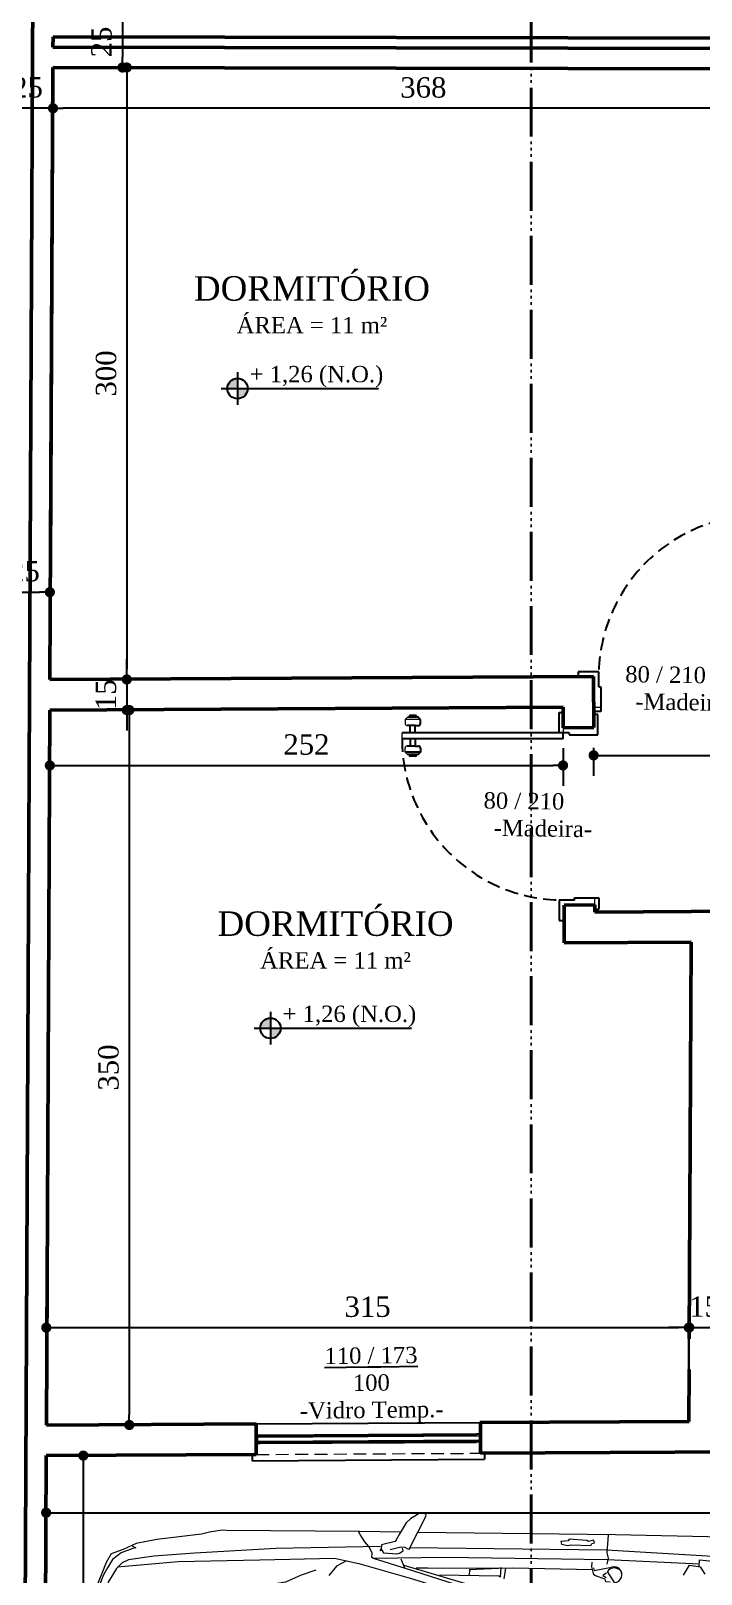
# Model space of a CAD drawing. Header units: millimetres. Extents: x 103208 to 171806, y -164 to 10038.
# Drawn here: x 114104 to 114433, y 6188 to 6944 of the extents above; entities that cross this region are included whole.
import ezdxf

# ---------------------------------------------------------------- set-up
doc = ezdxf.new("R2010")
doc.units = ezdxf.units.MM
doc.linetypes.add('ACAD_ISO06W100', pattern=[36, 24, -3, 0, -3, 0, -3, 0, -3])
doc.linetypes.add('HIDDEN', pattern=[9.525, 6.35, -3.175])
for name, color, linetype in [('ACESSORIOS', 2, 'Continuous'), ('COZINHA', 2, 'Continuous'), ('Hachuria - Moveis', 1, 'Continuous'), ('Piso', 55, 'Continuous'), ('PN010', 1, 'Continuous'), ('PORTAS', 3, 'Continuous'), ('Portas-Cotas', 2, 'Continuous'), ('Portas-Projeção', 55, 'HIDDEN'), ('Texto', 2, 'Continuous')]:
    doc.layers.add(name, color=color, linetype=linetype)
for name, color, linetype, lineweight in [('Corte Planta', 4, 'ACAD_ISO06W100', 40), ('Hachura', 1, 'Continuous', 9), ('MEDIDAS', 7, 'Continuous', 0), ('Moveis', 1, 'Continuous', 9), ('Parede Baixa', 5, 'Continuous', 50), ('Portas - Janelas', 2, 'Continuous', 20), ('Projeção Janela', 15, 'HIDDEN', 9), ('Vaga', 184, 'Continuous', 13)]:
    doc.layers.add(name, color=color, linetype=linetype, lineweight=lineweight)
doc.styles.add('Valéria', font='romantic.ttf', dxfattribs={"height": 10})
doc.dimstyles.new('Cota - 50', dxfattribs={"dimtxt": 10, "dimasz": 5, "dimexe": 10, "dimexo": 20, "dimgap": 5, "dimtad": 1, "dimtxsty": 'Valéria', "dimblk": 'DOT', "dimcen": 0, "dimclrd": 12, "dimclre": 12, "dimclrt": 2, "dimazin": 2, "dimtfac": 1, "dimtix": 1, "dimtmove": 0, "dimatfit": 3, "dimldrblk": 'DOT', "dimfxl": 1, "dimarcsym": 0})

# ---------------------------------------------------------------- blocks, each defined once
blk = doc.blocks.new('_Dot')
at = {"color": 0, "linetype": 'ByBlock', "lineweight": -2}
blk.add_line((-0.5, 0), (-1, 0), dxfattribs=at)
at = {"color": 0, "linetype": 'ByBlock', "const_width": 0.5}
blk.add_lwpolyline([(-0.25, 0, 1), (0.25, 0, 1)], format="xyb", close=True, dxfattribs=at)
blk = doc.blocks.new('*D650')
at = {"layer": 'Defpoints', "color": 0, "transparency": 16777216}
for p in [(115535.94, 6718.85, 9825), (115634.72, 6581.57), (113095.95, 4963.15, 9825)]:
    blk.add_point(p, dxfattribs=at)
at = {"layer": 'MEDIDAS', "color": 12, "lineweight": -2, "transparency": 16777216}
for p, q in [((115547.62, 6702.61), (115640.56, 6573.45)), ((113198.78, 4828.79), (115630.66, 6578.65)), ((113107.63, 4946.91), (113200.57, 4817.75))]:
    blk.add_line(p, q, dxfattribs=at)
at = {"layer": 'MEDIDAS', "color": 12, "lineweight": -2, "transparency": 16777216, "xscale": 5, "yscale": 5, "zscale": 5}
for p, rotation in [((115634.72, 6581.57), 35.73698977606095), ((113194.73, 4825.87), 215.736989776061)]:
    blk.add_blockref('_Dot', p, dxfattribs=dict(at, rotation=rotation))
at = {"layer": 'MEDIDAS', "color": 2, "transparency": 16777216, "insert": (114408.79, 5711.96), "char_height": 10, "attachment_point": 5, "rotation": 35.73699, "style": 'Valéria'}
blk.add_mtext('3006', dxfattribs=at)
blk = doc.blocks.new('Audi A4 Cab dessus')
at = {"color": 0, "linetype": 'Continuous', "flags": 128}
for points in [[(-0.824, 1.7861), (-0.834, 0.774), (-0.8347, -0.2263)], [(-0.6777, 1.1988), (-0.713, 1.201), (-0.7024, 1.2989)], [(-0.633, 1.1198), (-0.6849, 1.1499), (-0.677, 1.2032), (-0.6396, 1.2278)], [(-0.7038, 1.774), (-0.7241, 1.3809), (-0.7562, 0.7287), (-0.7561, -0.266), (-0.7475, -0.2711), (-0.7575, -0.2884), (-0.7589, -0.3107), (-0.7553, -0.3243), (-0.7445, -0.3654)], [(-0.6907, 1.1996), (-0.7065, 0.7346), (-0.7089, -0.0853), (-0.7004, -0.4488)], [(-0.6842, 0.7332), (-0.7152, 0.7396), (-0.7425, 0.7324), (-0.7872, 0.7352), (-0.8318, 0.738)], [(-0.5936, 0.7499), (-0.595, 0.7275), (-0.6086, 0.7239), (-0.6251, 0.6757), (-0.6301, 0.667), (-0.6711, 0.6562), (-0.6935, 0.6576)], [(-0.6661, 0.6648), (-0.6525, 0.6684), (-0.6697, 0.7553)], [(-0.5921, 0.7722), (-0.6482, 0.7354)], [(-0.6396, 0.7304), (-0.6273, 0.7117), (-0.6173, 0.729)], [(-0.6554, -0.2321), (-0.6562, -0.1738), (-0.6572, 0.0235), (-0.6605, 0.2567), (-0.6575, 0.6598)], [(-0.621, -0.1132), (-0.62, 0.1869), (-0.615, 0.1956), (-0.6597, 0.1984), (-0.656, 0.1847), (-0.6488, 0.0354), (-0.6454, 0.0386), (-0.6205, 0.035)], [(-0.605, 0.2129), (-0.6582, 0.2207)], [(-0.6683, -0.294), (-0.5587, 0.0934), (-0.54, 0.1057), (-0.5227, 0.0957), (-0.4845, 0.0619), (-0.4499, 0.0418), (-0.3657, 0.0275), (-0.2815, 0.0132), (-0.1389, -0.0002), (0, 0), (0.1303, 0.0052), (0.2829, 0.0091), (0.3735, 0.0258), (0.4505, 0.0388), (0.4879, 0.0634), (0.5253, 0.0879), (0.544, 0.1002), (0.5613, 0.0901), (0.6713, -0.2977)], [(-0.5183, 0.0237), (-0.5479, 0.0524), (-0.6496, -0.2817), (-0.7004, -0.4488), (-0.7054, -0.4574), (-0.7278, -0.456), (-0.7601, -0.4719), (-0.7838, -0.4928), (-0.8212, -0.5174), (-0.8349, -0.5263)], [(-0.643, -1.7429), (-0.673, -1.4363), (-0.6873, -1.0232), (-0.6994, -0.646), (-0.693, -0.6151), (-0.6865, -0.5841), (-0.6737, -0.5222), (-0.6035, -0.2622), (-0.5183, 0.0237), (-0.5298, -0.0149), (-0.4383, -0.0575), (-0.3094, -0.0746), (-0.1395, -0.0808), (0.003, -0.0943), (0.147, -0.0854), (0.3132, -0.078), (0.4399, -0.0591), (0.532, -0.0201), (0.5211, 0.0209)], [(-0.6865, -0.5841), (-0.6584, -0.6352), (-0.6115, -0.674)], [(-0.93, -0.1951), (-0.9282, -0.2238), (-0.916, -0.2425), (-0.9037, -0.2612), (-0.8828, -0.285), (-0.8223, -0.3201), (-0.7963, -0.3352), (-0.7877, -0.3402), (-0.7696, -0.4086), (-0.7473, -0.41), (-0.7286, -0.3977), (-0.7243, -0.3308), (-0.728, -0.3171), (-0.7402, -0.2984), (-0.7539, -0.302)], [(-0.7561, -0.266), (-0.9155, -0.1855)], [(-0.7006, -0.3099), (-0.6546, -0.2904)], [(-0.8348, -0.3129), (-0.8349, -0.521), (-0.8324, -1.1933), (-0.8339, -1.2156), (-0.8244, -1.2789), (-0.8135, -1.3199), (-0.783, -1.5459), (-0.7626, -1.6503), (-0.7309, -1.715), (-0.7078, -1.7747), (-0.6645, -1.7998), (-0.6076, -1.8213), (-0.5421, -1.8479)], [(-0.7609, -0.4136), (-0.745, -0.9434), (-0.717, -1.3529), (-0.6987, -1.5602), (-0.6798, -1.6868), (-0.6639, -1.7192), (-0.6344, -1.748), (-0.5652, -1.7882), (-0.445, -1.8002), (-0.3831, -1.8131), (-0.3708, -1.8318)], [(-0.6381, -0.7395), (-0.6113, -0.8129), (-0.5759, -0.8913), (-0.4176, -1.793)], [(-0.7504, -1.669), (-0.7403, -1.6517), (-0.7367, -1.6653), (-0.7136, -1.725), (-0.6804, -1.7675), (-0.6372, -1.7926), (-0.6026, -1.8127), (-0.5457, -1.8342), (-0.5421, -1.8479), (-0.5407, -1.8256), (-0.4838, -1.8471), (-0.3928, -1.8591), (-0.3638, -1.8582), (-0.3573, -1.8828)]]:
    blk.add_lwpolyline(points, dxfattribs=at)
for points in [[(-0.6074, 0.8003, 0.753554), (-0.6697, 0.7553)], [(-0.6586, 0.7925, 0.429634), (-0.6482, 0.7354)], [(-0.5921, 0.7722, 0.624869), (-0.6592, 0.7981)], [(-0.9155, -0.1855, 0.579223), (-0.93, -0.1951)]]:
    blk.add_lwpolyline(points, format="xyb", dxfattribs=at)
for points in [[(-0.7791, 0.6495), (-0.7878, 0.6546), (-0.7914, 0.6682), (-0.805, 0.6646), (-0.7978, 0.6373), (-0.8028, 0.6286), (-0.8085, 0.5394), (-0.7998, 0.5343), (-0.7976, 0.4983), (-0.7839, 0.502), (-0.7775, 0.5329), (-0.7811, 0.5466)], [(-0.7386, -0.415), (-0.7473, -0.41)]]:
    blk.add_lwpolyline(points, close=True, dxfattribs=at)
blk = doc.blocks.new('*D651')
at = {"color": 12, "lineweight": -2, "transparency": 16777216}
for p, q in [((114135.44, 6951.5), (114159.4, 6951.5)), ((114149.4, 6946.5), (114149.4, 6931.5)), ((114135.39, 6926.5), (114159.4, 6926.5))]:
    blk.add_line(p, q, dxfattribs=at)
at = {"layer": 'Defpoints', "color": 0, "transparency": 16777216}
for p in [(114115.44, 6951.5, 9825), (114115.39, 6926.5, 9825), (114149.4, 6926.5)]:
    blk.add_point(p, dxfattribs=at)
at = {"color": 12, "lineweight": -2, "transparency": 16777216, "xscale": 5, "yscale": 5, "zscale": 5}
for p, rotation in [((114149.4, 6951.5), 90), ((114149.4, 6926.5), 270)]:
    blk.add_blockref('_Dot', p, dxfattribs=dict(at, rotation=rotation))
at = {"color": 2, "transparency": 16777216, "insert": (114139.21, 6939), "char_height": 10, "attachment_point": 5, "rotation": 90, "style": 'Valéria'}
blk.add_mtext('25', dxfattribs=at)
blk = doc.blocks.new('*D679')
at = {"color": 12, "lineweight": -2, "transparency": 16777216}
for p, q in [((114088.91, 6652.21), (114088.91, 6679.28)), ((114113.82, 6631.48), (114113.82, 6679.28)), ((114093.91, 6669.28), (114108.82, 6669.28))]:
    blk.add_line(p, q, dxfattribs=at)
at = {"layer": 'Defpoints', "color": 0, "transparency": 16777216}
for p in [(114113.82, 6669.28), (114088.91, 6632.21, 9825), (114113.82, 6611.48, 9825)]:
    blk.add_point(p, dxfattribs=at)
at = {"color": 12, "lineweight": -2, "transparency": 16777216, "xscale": 5, "yscale": 5, "zscale": 5, "rotation": 180}
blk.add_blockref('_Dot', (114088.91, 6669.28), dxfattribs=at)
at = {"color": 12, "lineweight": -2, "transparency": 16777216, "xscale": 5, "yscale": 5, "zscale": 5}
blk.add_blockref('_Dot', (114113.82, 6669.28), dxfattribs=at)
at = {"color": 2, "transparency": 16777216, "insert": (114101.36, 6679.47), "char_height": 10, "attachment_point": 5, "style": 'Valéria'}
blk.add_mtext('25', dxfattribs=at)
blk = doc.blocks.new('*D670')
at = {"color": 12, "lineweight": -2, "transparency": 16777216}
for p, q in [((114132.29, 6246.01), (114140.21, 6246.01)), ((114130.21, 6241.01), (114130.21, 5716.19)), ((114132.44, 5711.19), (114140.21, 5711.19))]:
    blk.add_line(p, q, dxfattribs=at)
at = {"layer": 'Defpoints', "color": 0, "transparency": 16777216}
for p in [(114112.29, 6246.01, 9825), (114112.44, 5711.19, 9825), (114130.21, 5711.19)]:
    blk.add_point(p, dxfattribs=at)
at = {"color": 12, "lineweight": -2, "transparency": 16777216, "xscale": 5, "yscale": 5, "zscale": 5}
for p, rotation in [((114130.21, 6246.01), 90), ((114130.21, 5711.19), 270)]:
    blk.add_blockref('_Dot', p, dxfattribs=dict(at, rotation=rotation))
at = {"color": 2, "transparency": 16777216, "insert": (114120.06, 5978.6), "char_height": 10, "attachment_point": 5, "rotation": 90, "style": 'Valéria'}
blk.add_mtext('612', dxfattribs=at)
blk = doc.blocks.new('*D752')
at = {"color": 12, "lineweight": -2, "transparency": 16777216}
for p, q in [((114115.39, 6906.5), (114115.39, 6896.5)), ((114473.66, 6906.5), (114120.39, 6906.5)), ((114478.66, 6905.76), (114478.66, 6896.5))]:
    blk.add_line(p, q, dxfattribs=at)
at = {"layer": 'Defpoints', "color": 0, "transparency": 16777216}
for p in [(114115.39, 6926.5, 9825), (114478.66, 6925.76, 9825), (114115.39, 6906.5)]:
    blk.add_point(p, dxfattribs=at)
at = {"color": 12, "lineweight": -2, "transparency": 16777216, "xscale": 5, "yscale": 5, "zscale": 5, "rotation": 180}
blk.add_blockref('_Dot', (114115.39, 6906.5), dxfattribs=at)
at = {"color": 12, "lineweight": -2, "transparency": 16777216, "xscale": 5, "yscale": 5, "zscale": 5}
blk.add_blockref('_Dot', (114478.66, 6906.5), dxfattribs=at)
at = {"color": 2, "transparency": 16777216, "insert": (114297.02, 6916.65), "char_height": 10, "attachment_point": 5, "style": 'Valéria'}
blk.add_mtext('368', dxfattribs=at)
blk = doc.blocks.new('*D753')
at = {"color": 12, "lineweight": -2, "transparency": 16777216}
for p, q in [((114090.32, 6907.78), (114090.32, 6896.5)), ((114110.39, 6906.5), (114095.32, 6906.5)), ((114115.39, 6906.5), (114115.39, 6896.5))]:
    blk.add_line(p, q, dxfattribs=at)
at = {"layer": 'Defpoints', "color": 0, "transparency": 16777216}
for p in [(114090.32, 6927.78, 9825), (114115.39, 6926.5, 9825), (114090.32, 6906.5)]:
    blk.add_point(p, dxfattribs=at)
at = {"color": 12, "lineweight": -2, "transparency": 16777216, "xscale": 5, "yscale": 5, "zscale": 5, "rotation": 180}
blk.add_blockref('_Dot', (114090.32, 6906.5), dxfattribs=at)
at = {"color": 12, "lineweight": -2, "transparency": 16777216, "xscale": 5, "yscale": 5, "zscale": 5}
blk.add_blockref('_Dot', (114115.39, 6906.5), dxfattribs=at)
at = {"color": 2, "transparency": 16777216, "insert": (114102.85, 6916.69), "char_height": 10, "attachment_point": 5, "style": 'Valéria'}
blk.add_mtext('25', dxfattribs=at)
blk = doc.blocks.new('*D757')
at = {"color": 12, "lineweight": -2, "transparency": 16777216}
for p, q in [((114135.32, 6926.5), (114161.55, 6926.5)), ((114151.55, 6921.5), (114151.55, 6631.5)), ((114133.89, 6626.5), (114161.55, 6626.5))]:
    blk.add_line(p, q, dxfattribs=at)
at = {"layer": 'Defpoints', "color": 0, "transparency": 16777216}
for p in [(114115.32, 6926.5, 9825), (114113.89, 6626.5, 9825), (114151.55, 6626.5)]:
    blk.add_point(p, dxfattribs=at)
at = {"color": 12, "lineweight": -2, "transparency": 16777216, "xscale": 5, "yscale": 5, "zscale": 5}
for p, rotation in [((114151.55, 6926.5), 90), ((114151.55, 6626.5), 270)]:
    blk.add_blockref('_Dot', p, dxfattribs=dict(at, rotation=rotation))
at = {"color": 2, "transparency": 16777216, "insert": (114141.44, 6776.5), "char_height": 10, "attachment_point": 5, "rotation": 90, "style": 'Valéria'}
blk.add_mtext('300', dxfattribs=at)
blk = doc.blocks.new('*D758')
at = {"color": 12, "lineweight": -2, "transparency": 16777216}
for p, q in [((114151.55, 6631.5), (114151.55, 6636.5)), ((114133.89, 6626.5), (114161.55, 6626.5)), ((114151.55, 6626.5), (114151.55, 6611.48)), ((114133.82, 6611.48), (114161.55, 6611.48)), ((114151.55, 6606.48), (114151.55, 6601.48))]:
    blk.add_line(p, q, dxfattribs=at)
at = {"layer": 'Defpoints', "color": 0, "transparency": 16777216}
for p in [(114113.89, 6626.5, 9825), (114113.82, 6611.48, 9825), (114151.55, 6611.48)]:
    blk.add_point(p, dxfattribs=at)
at = {"color": 12, "lineweight": -2, "transparency": 16777216, "xscale": 5, "yscale": 5, "zscale": 5}
for p, rotation in [((114151.55, 6626.5), 270), ((114151.55, 6611.48), 90)]:
    blk.add_blockref('_Dot', p, dxfattribs=dict(at, rotation=rotation))
at = {"color": 2, "transparency": 16777216, "insert": (114141.36, 6618.99), "char_height": 10, "attachment_point": 5, "rotation": 90, "style": 'Valéria'}
blk.add_mtext('15', dxfattribs=at)
blk = doc.blocks.new('*D759')
at = {"color": 12, "lineweight": -2, "transparency": 16777216}
for p, q in [((114113.82, 6591.48), (114113.82, 6574.35)), ((114365.55, 6592.86), (114365.55, 6574.35)), ((114118.82, 6584.35), (114360.55, 6584.35))]:
    blk.add_line(p, q, dxfattribs=at)
at = {"layer": 'Defpoints', "color": 0, "transparency": 16777216}
for p in [(114365.55, 6612.86, 9825), (114113.82, 6611.48, 9825), (114365.55, 6584.35)]:
    blk.add_point(p, dxfattribs=at)
at = {"color": 12, "lineweight": -2, "transparency": 16777216, "xscale": 5, "yscale": 5, "zscale": 5, "rotation": 180}
blk.add_blockref('_Dot', (114113.82, 6584.35), dxfattribs=at)
at = {"color": 12, "lineweight": -2, "transparency": 16777216, "xscale": 5, "yscale": 5, "zscale": 5}
blk.add_blockref('_Dot', (114365.55, 6584.35), dxfattribs=at)
at = {"color": 2, "transparency": 16777216, "insert": (114239.68, 6594.54), "char_height": 10, "attachment_point": 5, "style": 'Valéria'}
blk.add_mtext('252', dxfattribs=at)
blk = doc.blocks.new('*D760')
at = {"color": 12, "lineweight": -2, "transparency": 16777216}
for p, q in [((114112.07, 6266.12), (114112.07, 6318.75)), ((114427.26, 6282.72), (114427.26, 6318.75)), ((114117.07, 6308.75), (114422.26, 6308.75))]:
    blk.add_line(p, q, dxfattribs=at)
at = {"layer": 'Defpoints', "color": 0, "transparency": 16777216}
for p in [(114427.26, 6308.75), (114427.26, 6262.72, 9825), (114112.07, 6246.12, 9825)]:
    blk.add_point(p, dxfattribs=at)
at = {"color": 12, "lineweight": -2, "transparency": 16777216, "xscale": 5, "yscale": 5, "zscale": 5, "rotation": 180}
blk.add_blockref('_Dot', (114112.07, 6308.75), dxfattribs=at)
at = {"color": 12, "lineweight": -2, "transparency": 16777216, "xscale": 5, "yscale": 5, "zscale": 5}
blk.add_blockref('_Dot', (114427.26, 6308.75), dxfattribs=at)
at = {"color": 2, "transparency": 16777216, "insert": (114269.67, 6318.94), "char_height": 10, "attachment_point": 5, "style": 'Valéria'}
blk.add_mtext('315', dxfattribs=at)
blk = doc.blocks.new('*D761')
at = {"color": 12, "lineweight": -2, "transparency": 16777216}
for p, q in [((114427.47, 6282.72), (114427.47, 6318.81)), ((114442.47, 6282.8), (114442.47, 6318.81)), ((114422.47, 6308.81), (114417.47, 6308.81)), ((114427.47, 6308.81), (114442.47, 6308.81)), ((114447.47, 6308.81), (114452.47, 6308.81))]:
    blk.add_line(p, q, dxfattribs=at)
at = {"layer": 'Defpoints', "color": 0, "transparency": 16777216}
for p in [(114442.47, 6308.81), (114427.47, 6262.72, 9825), (114442.47, 6262.8, 9825)]:
    blk.add_point(p, dxfattribs=at)
at = {"color": 12, "lineweight": -2, "transparency": 16777216, "xscale": 5, "yscale": 5, "zscale": 5}
blk.add_blockref('_Dot', (114427.47, 6308.81), dxfattribs=at)
at = {"color": 12, "lineweight": -2, "transparency": 16777216, "xscale": 5, "yscale": 5, "zscale": 5, "rotation": 180}
blk.add_blockref('_Dot', (114442.47, 6308.81), dxfattribs=at)
at = {"color": 2, "transparency": 16777216, "insert": (114434.97, 6319), "char_height": 10, "attachment_point": 5, "style": 'Valéria'}
blk.add_mtext('15', dxfattribs=at)
blk = doc.blocks.new('*D762')
at = {"color": 12, "lineweight": -2, "transparency": 16777216}
for p, q in [((114380.54, 6592.94), (114380.54, 6579.3)), ((114918.2, 6595.34), (114918.2, 6579.3)), ((114385.54, 6589.3), (114913.2, 6589.3))]:
    blk.add_line(p, q, dxfattribs=at)
at = {"layer": 'Defpoints', "color": 0, "transparency": 16777216}
for p in [(114380.54, 6612.94, 9825), (114918.2, 6615.34, 9825), (114918.2, 6589.3)]:
    blk.add_point(p, dxfattribs=at)
at = {"color": 12, "lineweight": -2, "transparency": 16777216, "xscale": 5, "yscale": 5, "zscale": 5, "rotation": 180}
blk.add_blockref('_Dot', (114380.54, 6589.3), dxfattribs=at)
at = {"color": 12, "lineweight": -2, "transparency": 16777216, "xscale": 5, "yscale": 5, "zscale": 5}
blk.add_blockref('_Dot', (114918.2, 6589.3), dxfattribs=at)
at = {"color": 2, "transparency": 16777216, "insert": (114649.37, 6599.49), "char_height": 10, "attachment_point": 5, "style": 'Valéria'}
blk.add_mtext('538', dxfattribs=at)
blk = doc.blocks.new('*D789')
at = {"color": 12, "lineweight": -2, "transparency": 16777216}
for p, q in [((114117, 6218.03), (114840.86, 6218.03)), ((114845.86, 6214.6), (114845.86, 6208.03)), ((114112, 6211.12), (114112, 6208.03))]:
    blk.add_line(p, q, dxfattribs=at)
at = {"layer": 'Defpoints', "color": 0, "transparency": 16777216}
for p in [(114845.86, 6234.6, 9825), (114112, 6231.12, 9825), (114845.86, 6218.03)]:
    blk.add_point(p, dxfattribs=at)
at = {"color": 12, "lineweight": -2, "transparency": 16777216, "xscale": 5, "yscale": 5, "zscale": 5, "rotation": 180}
blk.add_blockref('_Dot', (114112, 6218.03), dxfattribs=at)
at = {"color": 12, "lineweight": -2, "transparency": 16777216, "xscale": 5, "yscale": 5, "zscale": 5}
blk.add_blockref('_Dot', (114845.86, 6218.03), dxfattribs=at)
at = {"color": 2, "transparency": 16777216, "insert": (114462.27, 6228.13), "char_height": 10, "attachment_point": 5, "style": 'Valéria'}
blk.add_mtext('734', dxfattribs=at)
blk = doc.blocks.new('*D793')
at = {"color": 12, "lineweight": -2, "transparency": 16777216}
for p, q in [((114133.82, 6611.48), (114162.8, 6611.48)), ((114152.8, 6606.48), (114152.8, 6266.01)), ((114132.15, 6261.01), (114162.8, 6261.01))]:
    blk.add_line(p, q, dxfattribs=at)
at = {"layer": 'Defpoints', "color": 0, "transparency": 16777216}
for p in [(114113.82, 6611.48, 9825), (114112.15, 6261.01, 9825), (114152.8, 6261.01)]:
    blk.add_point(p, dxfattribs=at)
at = {"color": 12, "lineweight": -2, "transparency": 16777216, "xscale": 5, "yscale": 5, "zscale": 5}
for p, rotation in [((114152.8, 6611.48), 90), ((114152.8, 6261.01), 270)]:
    blk.add_blockref('_Dot', p, dxfattribs=dict(at, rotation=rotation))
at = {"color": 2, "transparency": 16777216, "insert": (114142.61, 6436.24), "char_height": 10, "attachment_point": 5, "rotation": 90, "style": 'Valéria'}
blk.add_mtext('350', dxfattribs=at)

msp = doc.modelspace()

# ---------------------------------------------------------------- hatches: boundary and pattern name
at = {"layer": 'Portas - Janelas'}
h = msp.add_hatch(color=256, dxfattribs=at)
edge = h.paths.add_edge_path()
edge.add_arc((114205.85926, 6769.08915), 5, 90, 180)
edge.add_line((114200.85926, 6769.08915), (114205.85926, 6769.08915))
edge.add_line((114205.85926, 6769.08915), (114205.85926, 6774.08915))
edge = h.paths.add_edge_path()
edge.add_arc((114205.85926, 6769.08915), 5, 270, 360)
edge.add_line((114210.85926, 6769.08915), (114205.85926, 6769.08915))
edge.add_line((114205.85926, 6769.08915), (114205.85926, 6764.08915))
h = msp.add_hatch(color=256, dxfattribs=at)
edge = h.paths.add_edge_path()
edge.add_arc((114222.0296, 6455.4908), 5, 90, 180)
edge.add_line((114217.0296, 6455.4908), (114222.0296, 6455.4908))
edge.add_line((114222.0296, 6455.4908), (114222.0296, 6460.4908))
edge = h.paths.add_edge_path()
edge.add_arc((114222.0296, 6455.4908), 5, 270, 360)
edge.add_line((114227.0296, 6455.4908), (114222.0296, 6455.4908))
edge.add_line((114222.0296, 6455.4908), (114222.0296, 6450.4908))

# ---------------------------------------------------------------- linework, layer by layer
at = {"layer": 'ACESSORIOS', "color": 2, "linetype": 'Continuous'}
for p, q in [((114363.59911, 6600.3635, 9825), (114363.59911, 6610.3635, 9825)), ((114382.59911, 6599.3635, 9825), (114382.59911, 6609.34846, 9825))]:
    msp.add_line(p, q, dxfattribs=at)
at = {"layer": 'ACESSORIOS'}
for p, q in [((114363.59911, 6610.3635, 9825), (114365.59911, 6610.3635, 9825)), ((114382.59911, 6609.34846, 9825), (114380.59911, 6609.34846, 9825)), ((114381.08024, 6513.94593, 9825), (114383.15966, 6513.95718, 9825)), ((114215.08486, 6261.57041, 9825), (114325.08486, 6262.16535, 9825)), ((114213.04842, 6243.52851, 9825), (114327.08092, 6244.19033, 9825)), ((114327.08486, 6247.17594, 9825), (114327.08092, 6244.19033, 9825))]:
    msp.add_line(p, q, dxfattribs=at)
at = {"layer": 'Corte Planta'}
msp.add_line((114350.00066, 8041.88985), (114350.00066, 5484.16934), dxfattribs=at)
at = {"layer": 'COZINHA'}
msp.add_line((114213.05242, 6246.55919, 9825), (114213.04842, 6243.52851, 9825), dxfattribs=at)
at = {"layer": 'Hachura'}
for p, q in [((114215.56322, 6255.07034, 9825), (114324.56596, 6255.66519, 9825)), ((114215.5634, 6253.07034, 9825), (114324.56614, 6253.67061, 9825)), ((114325.08486, 6256.66524, 9825), (114323.06587, 6256.66505, 9825)), ((114324.56591, 6256.16519, 9825), (114323.06591, 6256.16505, 9825)), ((114324.56619, 6253.16519, 9825), (114323.06619, 6253.16505, 9825)), ((114325.09864, 6252.66524, 9825), (114323.06624, 6252.66505, 9825)), ((114324.56591, 6256.16519, 9825), (114324.56619, 6253.16519, 9825))]:
    msp.add_line(p, q, dxfattribs=at)
at = {"layer": 'Hachuria - Moveis'}
for p, q in [((114215.08486, 6256.0703, 9825), (114217.06312, 6256.07048, 9825)), ((114215.08486, 6252.0703, 9825), (114217.06349, 6252.07048, 9825)), ((114215.56317, 6255.57034, 9825), (114217.06317, 6255.57048, 9825)), ((114215.56317, 6255.57034, 9825), (114215.56345, 6252.57034, 9825)), ((114215.56345, 6252.57034, 9825), (114217.06345, 6252.57048, 9825))]:
    msp.add_line(p, q, dxfattribs=at)
for centre in [(114205.85926, 6769.08915), (114222.0296, 6455.4908)]:
    msp.add_circle(centre, 5, dxfattribs=at)
at = {"layer": 'Moveis'}
for p, q in [((114217.06317, 6255.57048, 9825), (114217.06312, 6256.07048, 9825)), ((114217.06349, 6252.07048, 9825), (114217.06345, 6252.57048, 9825)), ((114323.06591, 6256.16505, 9825), (114323.06587, 6256.66505, 9825)), ((114323.06624, 6252.66505, 9825), (114323.06619, 6253.16505, 9825))]:
    msp.add_line(p, q, dxfattribs=at)
at = {"layer": 'Parede Baixa'}
for p, q in [((114100.9088, 6001.63856, 9825), (114107.80083, 7447.56894, 9825)), ((114115.36494, 6936.50084, 9825), (114115.38877, 6941.5008, 9825)), ((114115.38877, 6941.5008, 9825), (115203.22585, 6939.27092, 9825)), ((114115.36494, 6936.50084, 9825), (115203.2156, 6934.27093, 9825)), ((114113.88733, 6626.50247, 9825), (114115.31728, 6926.50091, 9825)), ((114114.16449, 6684.65036, 9825), (114115.31728, 6926.50091, 9825)), ((114115.31728, 6926.50091, 9825), (114903.1957, 6924.8859, 9825)), ((114113.88733, 6626.50247, 9825), (114380.46368, 6627.94426, 9825)), ((114380.59889, 6602.94463, 9825), (114380.46368, 6627.94426, 9825)), ((114113.81583, 6611.50187, 9825), (114365.54502, 6612.86335, 9825)), ((114365.59911, 6602.8635, 9825), (114365.54502, 6612.86335, 9825)), ((114112.14523, 6261.01365, 9825), (114113.81583, 6611.50187, 9825)), ((114365.59911, 6602.8635, 9825), (114380.59889, 6602.94463, 9825)), ((114366.06964, 6515.86477, 9825), (114381.06943, 6515.9459, 9825)), ((114366.16956, 6497.39099, 9825), (114366.06964, 6515.86477, 9825)), ((114381.08821, 6512.4719, 9825), (114381.06943, 6515.9459, 9825)), ((114381.08821, 6512.4719, 9825), (114506.62385, 6513.15086, 9825)), ((114366.16956, 6497.39099, 9825), (114428.37752, 6497.72745, 9825)), ((114427.45028, 6303.19364, 9825), (114428.37752, 6497.72745, 9825)), ((114427.25735, 6262.71795, 9825), (114427.37878, 6288.19303, 9825)), ((114112.14523, 6261.01365, 9825), (114215.08486, 6261.57041, 9825)), ((114215.08486, 6261.57041, 9825), (114215.08486, 6246.57019, 9825)), ((114324.81154, 6262.16387, 9825), (114427.47044, 6262.7191, 9825)), ((114325.08486, 6262.16535, 9825), (114325.08486, 6247.16513, 9825)), ((114110.81472, 5981.87711, 9825), (114112.07373, 6246.01305, 9825)), ((114112.07373, 6246.01305, 9825), (114215.08486, 6246.57019, 9825)), ((114325.08486, 6247.16513, 9825), (114617.61347, 6248.74728, 9825))]:
    msp.add_line(p, q, dxfattribs=at)
at = {"layer": 'Piso'}
for p, q in [((114217.06312, 6256.07048, 9825), (114323.06587, 6256.66505, 9825)), ((114217.06317, 6255.57048, 9825), (114323.06591, 6256.16505, 9825)), ((114217.06345, 6252.57048, 9825), (114323.06619, 6253.16505, 9825)), ((114217.06349, 6252.07048, 9825), (114323.06624, 6252.66505, 9825))]:
    msp.add_line(p, q, dxfattribs=at)
at = {"layer": 'PN010'}
for p, q in [((114205.85926, 6777.08915), (114205.85926, 6761.08915)), ((114197.85926, 6769.08915), (114275.08902, 6769.08915)), ((114222.0296, 6463.4908), (114222.0296, 6447.4908)), ((114214.0296, 6455.4908), (114291.25936, 6455.4908))]:
    msp.add_line(p, q, dxfattribs=at)
at = {"layer": 'PORTAS', "color": 2, "linetype": 'Continuous'}
for p, q in [((114383.04184, 6630.30347, 9825), (114373.04184, 6630.30347, 9825)), ((114373.04184, 6630.30347, 9825), (114373.04184, 6627.90889, 9825)), ((114383.04184, 6622.88788, 9825), (114383.04184, 6630.30347, 9825)), ((114383.04184, 6622.88788, 9825), (114384.04342, 6622.88788, 9825)), ((114384.04342, 6622.88788, 9825), (114384.04342, 6610.85469, 9825)), ((114293.59911, 6608.3635, 9825), (114290.09911, 6608.3635, 9825)), ((114293.09911, 6608.8635, 9825), (114290.59911, 6608.8635, 9825)), ((114294.45266, 6608.00995, 9825), (114293.59911, 6608.3635, 9825)), ((114295.59911, 6606.8635, 9825), (114294.45266, 6608.00995, 9825)), ((114295.53122, 6606.93139, 9825), (114295.46333, 6606.8635, 9825)), ((114295.59911, 6604.8635, 9825), (114295.59911, 6606.8635, 9825)), ((114384.04342, 6610.85469, 9825), (114380.55611, 6610.85469, 9825)), ((114365.59911, 6600.3635, 9825), (114286.59911, 6600.3635, 9825)), ((114365.59911, 6597.3635, 9825), (114286.59911, 6597.3635, 9825)), ((114290.59911, 6603.8635, 9825), (114289.09911, 6603.8635, 9825)), ((114290.59911, 6600.3635, 9825), (114290.59911, 6603.8635, 9825)), ((114293.09911, 6603.8635, 9825), (114290.59911, 6603.8635, 9825)), ((114290.59911, 6597.3635, 9825), (114290.59911, 6593.8635, 9825)), ((114293.09911, 6603.8635, 9825), (114294.59911, 6603.8635, 9825)), ((114293.09911, 6600.3635, 9825), (114293.09911, 6603.8635, 9825)), ((114293.09911, 6597.3635, 9825), (114293.09911, 6593.8635, 9825)), ((114368.59911, 6600.3635, 9825), (114363.59911, 6600.3635, 9825)), ((114365.59911, 6597.3635, 9825), (114365.59911, 6600.3635, 9825)), ((114368.59911, 6600.3635, 9825), (114368.59911, 6599.3635, 9825)), ((114368.59911, 6599.3635, 9825), (114382.59911, 6599.3635, 9825)), ((114295.59911, 6590.8635, 9825), (114288.09911, 6590.8635, 9825)), ((114290.59911, 6593.8635, 9825), (114289.09911, 6593.8635, 9825)), ((114293.09911, 6593.8635, 9825), (114290.59911, 6593.8635, 9825)), ((114293.09911, 6593.8635, 9825), (114294.59911, 6593.8635, 9825)), ((114294.45266, 6589.71705, 9825), (114293.59911, 6589.3635, 9825)), ((114295.59911, 6590.8635, 9825), (114294.45266, 6589.71705, 9825)), ((114295.59911, 6592.8635, 9825), (114295.59911, 6590.8635, 9825)), ((114293.59911, 6589.3635, 9825), (114290.09911, 6589.3635, 9825)), ((114293.09911, 6588.8635, 9825), (114290.59911, 6588.8635, 9825)), ((114363.71088, 6518.36223, 9825), (114363.71088, 6508.36223, 9825)), ((114371.12646, 6518.36223, 9825), (114363.71088, 6518.36223, 9825)), ((114371.12646, 6519.3638, 9825), (114383.15966, 6519.3638, 9825)), ((114371.12646, 6518.36223, 9825), (114371.12646, 6519.3638, 9825)), ((114383.15966, 6519.3638, 9825), (114383.15966, 6513.95718, 9825)), ((114363.71088, 6508.36223, 9825), (114366.10545, 6508.36223, 9825))]:
    msp.add_line(p, q, dxfattribs=at)
for centre, radius, start, end in [((114290.59911, 6608.3635, 9825), 0.5, 90, 180), ((114293.09911, 6608.3635, 9825), 0.5, 0, 90), ((114294.59911, 6604.8635, 9825), 1, 270, 0), ((114294.59911, 6592.8635, 9825), 1, 0, 90), ((114290.59911, 6589.3635, 9825), 0.5, 180, 270), ((114293.09911, 6589.3635, 9825), 0.5, 270, 0)]:
    msp.add_arc(centre, radius, start, end, dxfattribs=at)
at = {"layer": 'Portas - Janelas'}
for p, q in [((114380.5448, 6612.94448, 9825), (114384.04342, 6612.94448, 9825)), ((114289.09911, 6607.8635, 9825), (114288.09911, 6606.8635, 9825)), ((114288.09911, 6606.8635, 9825), (114288.09911, 6604.78344, 9825)), ((114289.24555, 6608.00995, 9825), (114289.09911, 6607.8635, 9825)), ((114286.59911, 6597.3635, 9825), (114286.59911, 6600.3635, 9825)), ((114365.59911, 6602.8635, 9825), (114365.59911, 6600.3635, 9825)), ((114288.09911, 6590.8635, 9825), (114288.09911, 6592.99309, 9825)), ((114289.09911, 6589.8635, 9825), (114288.09911, 6590.8635, 9825)), ((114289.24555, 6589.71705, 9825), (114289.09911, 6589.8635, 9825)), ((114381.06986, 6515.86519, 9825), (114381.06986, 6519.36519, 9825))]:
    msp.add_line(p, q, dxfattribs=at)
at = {"layer": 'Portas - Janelas', "color": 2, "linetype": 'Continuous'}
for p, q in [((114295.59911, 6606.8635, 9825), (114288.09911, 6606.8635, 9825)), ((114294.59911, 6607.8635, 9825), (114289.09911, 6607.8635, 9825)), ((114289.24555, 6608.00995, 9825), (114290.09911, 6608.3635, 9825)), ((114294.59911, 6589.8635, 9825), (114289.09911, 6589.8635, 9825)), ((114289.24555, 6589.71705, 9825), (114290.09911, 6589.3635, 9825))]:
    msp.add_line(p, q, dxfattribs=at)
at = {"layer": 'Portas - Janelas'}
for centre, radius, start, end in [((114289.08341, 6604.84992, 9825), 0.98654, 183.86394632, 270.91184787), ((114289.01511, 6592.95036, 9825), 0.917, 84.74417396, 177.3289999)]:
    msp.add_arc(centre, radius, start, end, dxfattribs=at)
at = {"layer": 'Portas-Projeção'}
for centre, start, end in [((114462.04587, 6627.9065, 9825), 90, 178.24778443), ((114365.59911, 6597.3635, 9825), 180, 268.24778443)]:
    msp.add_arc(centre, 79, start, end, dxfattribs=at)
at = {"layer": 'Projeção Janela'}
msp.add_line((114215.08486, 6246.57019, 9825), (114325.08486, 6247.16513, 9825), dxfattribs=at)

# ---------------------------------------------------------------- block references
at = {"layer": 'Vaga', "xscale": 96.996, "yscale": 96.996, "zscale": 96.996, "rotation": 269.3422651819478}
msp.add_blockref('Audi A4 Cab dessus', (114315.29359, 6127.1773), dxfattribs=at)

# ---------------------------------------------------------------- texts
at = {"layer": 'Portas-Cotas', "char_height": 12, "attachment_point": 2, "style": 'Valéria'}
for insert in [(114242.4071, 6824.19519, -9825), (114253.96322, 6512.79604, -9825)]:
    msp.add_mtext('DORMITÓRIO\\P{\\H0.6667x;ÁREA = 11 m²}', dxfattribs=dict(at, insert=insert))
at = {"layer": 'Portas-Cotas', "char_height": 8, "attachment_point": 5, "rotation": 359.19859743, "style": 'Valéria'}
for insert in [(114425.24208, 6622.0023), (114355.75158, 6560.09824)]:
    msp.add_mtext('\\pxi-2.3669;80 / 210\\P\\pi0;-Madeira-', dxfattribs=dict(at, insert=insert))
at = {"layer": 'Portas-Cotas', "insert": (114196.32287, 6298.2127), "char_height": 8, "attachment_point": 1, "rotation": 0.69731167, "style": 'Valéria'}
msp.add_mtext_dynamic_manual_height_columns('\\pxqc;{\\L110 / 173\\P}100\\P-Vidro Temp.-', width=150, gutter_width=50, heights=[0], dxfattribs=at)
at = {"layer": 'Texto', "char_height": 8, "attachment_point": 1, "style": 'Valéria'}
for insert in [(114211.82274, 6780.19566), (114227.99308, 6466.59731)]:
    msp.add_mtext('+ 1,26 (N.O.)', dxfattribs=dict(at, insert=insert))

# ---------------------------------------------------------------- dimensions: what is measured, and where the dimension line sits
for base, p1, p2, picture, middle in [((114149.40127, 6926.50078), (114115.43644, 6951.50072, 9825), (114115.38519, 6926.50078, 9825), '*D651', (114139.20897, 6939.00075)), ((114151.55453, 6626.50247), (114115.31728, 6926.50091, 9825), (114113.88733, 6626.50247, 9825), '*D757', (114141.44358, 6776.50169))]:
    dim = msp.add_linear_dim(base=base, p1=p1, p2=p2, angle=90, dimstyle='Cota - 50')
    dim.commit()
    dim.dimension.update_dxf_attribs({"geometry": picture, "text_midpoint": middle})
for base, p1, p2, text, picture, middle in [((114090.32311, 6906.50078), (114115.38519, 6926.50078, 9825), (114090.32311, 6927.78375, 9825), '25', '*D753', (114102.85415, 6916.69308)), ((114115.38519, 6906.50078), (114478.66185, 6925.75612, 9825), (114115.38519, 6926.50078, 9825), '368', '*D752', (114297.02352, 6916.6487)), ((114113.81572, 6669.27791), (114088.91423, 6632.20599, 9825), (114113.81572, 6611.47739, 9825), '25', '*D679', (114101.36497, 6679.47022))]:
    dim = msp.add_linear_dim(base=base, p1=p1, p2=p2, text=text, dimstyle='Cota - 50', override={"dimtmove": 1})
    dim.commit()
    dim.dimension.update_dxf_attribs({"geometry": picture, "text_midpoint": middle})
dim = msp.add_linear_dim(base=(114151.55453, 6611.47635), p1=(114113.88733, 6626.50247, 9825), p2=(114113.81571, 6611.47635, 9825), angle=90, text='15', dimstyle='Cota - 50', override={"dimtmove": 1})
dim.commit()
dim.dimension.update_dxf_attribs({"geometry": '*D758', "text_midpoint": (114141.36222, 6618.98941)})
for base, p1, p2, text, picture, middle in [((114365.54502, 6584.35135), (114113.81571, 6611.47635, 9825), (114365.54502, 6612.86335, 9825), '252', '*D759', (114239.68037, 6594.54366)), ((114918.20171, 6589.29717), (114380.5448, 6612.94448, 9825), (114918.20171, 6615.34367, 9825), '538', '*D762', (114649.37325, 6599.48947)), ((114427.25735, 6308.74586), (114112.07423, 6246.11872, 9825), (114427.25735, 6262.71795, 9825), '315', '*D760', (114269.66579, 6318.93817)), ((114442.46538, 6308.80921), (114427.47044, 6262.7191, 9825), (114442.46538, 6262.8002, 9825), '15', '*D761', (114434.96791, 6319.00152))]:
    dim = msp.add_linear_dim(base=base, p1=p1, p2=p2, text=text, dimstyle='Cota - 50')
    dim.commit()
    dim.dimension.update_dxf_attribs({"geometry": picture, "text_midpoint": middle})
for base, p1, p2, text, picture, middle in [((114152.80453, 6261.01365), (114113.81571, 6611.47635, 9825), (114112.14523, 6261.01365, 9825), '350', '*D793', (114142.61222, 6436.245)), ((114130.21023, 5711.18556), (114112.28682, 6246.0142, 9825), (114112.44134, 5711.18556, 9825), '612', '*D670', (114120.0623, 5978.59988))]:
    dim = msp.add_linear_dim(base=base, p1=p1, p2=p2, angle=90, text=text, dimstyle='Cota - 50')
    dim.commit()
    dim.dimension.update_dxf_attribs({"geometry": picture, "text_midpoint": middle})
dim = msp.add_linear_dim(base=(114845.85899, 6218.02717), p1=(114112.00273, 6231.11811, 9825), p2=(114845.85899, 6234.60219, 9825), text='734', dimstyle='Cota - 50')
dim.commit()
dim.dimension.update_dxf_attribs({"geometry": '*D789', "text_midpoint": (114462.27031, 6218.02717), "dimtype": 160})
at = {"layer": 'MEDIDAS'}
dim = msp.add_aligned_dim(p1=(113095.94746, 4963.1452, 9825), p2=(115535.93758, 6718.84569, 9825), distance=-169.12081, dimstyle='Cota - 50', dxfattribs=at)
dim.commit()
dim.dimension.update_dxf_attribs({"geometry": '*D650', "text_midpoint": (114408.79308, 5711.9561)})

doc.saveas('drawing.dxf')
